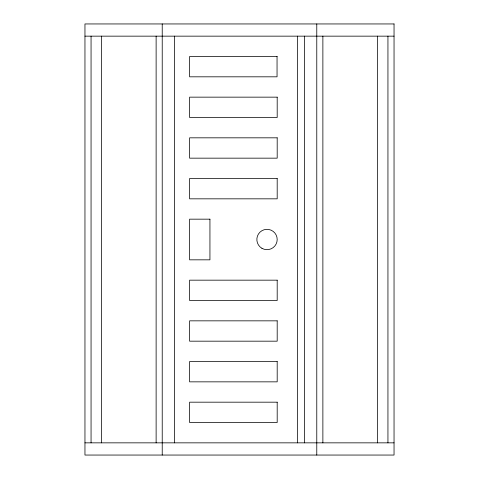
<?xml version="1.0" encoding="UTF-8"?>
<svg xmlns="http://www.w3.org/2000/svg" width="479" height="479" viewBox="0 0 479 479"><rect width="100%" height="100%" fill="white"/><g stroke="black" fill="none" stroke-linecap="round" stroke-linejoin="round"><path stroke-width="0.72" d="M84.957 36.153L394.043 36.153M277.191 56.486L189.606 56.486L189.606 76.82L277.048 76.82L277.048 56.486M84.957 442.847L394.043 442.847M387.942 36.153L387.942 442.847M377.38 36.153L377.38 442.847M322.876 36.153L322.876 442.847M316.775 23.95L316.775 455.05M304.572 36.153L304.572 442.847M297.525 36.153L297.525 442.847M174.428 36.153L174.428 442.847M162.225 23.95L162.225 455.05M156.124 36.153L156.124 442.847M101.62 36.153L101.62 442.847M91.058 36.153L91.058 442.847M394.043 23.95L84.957 23.95L84.957 455.05L394.043 455.05L394.043 23.95M277.191 97.153L189.606 97.153L189.606 117.493L277.191 117.493L277.191 97.153M277.191 137.826L189.606 137.826L189.606 158.16L277.191 158.16L277.191 137.826M277.191 178.493L189.606 178.493L189.606 198.833L277.191 198.833L277.191 178.493M209.94 219.166L189.606 219.166L189.606 259.834L209.94 259.834L209.94 219.166M277.191 280.167L189.606 280.167L189.606 300.507L277.191 300.507L277.191 280.167M277.191 320.84L189.606 320.84L189.606 341.174L277.191 341.174L277.191 320.84M277.191 361.507L189.606 361.507L189.606 381.847L277.191 381.847L277.191 361.507M277.191 402.18L189.606 402.18L189.606 422.514L277.191 422.514L277.191 402.18M261.941 248.308A10.167 10.167 0 0 0 277.191 239.5A10.167 10.167 0 0 0 261.941 230.692A10.167 10.167 0 0 0 261.941 248.308"/></g></svg>
